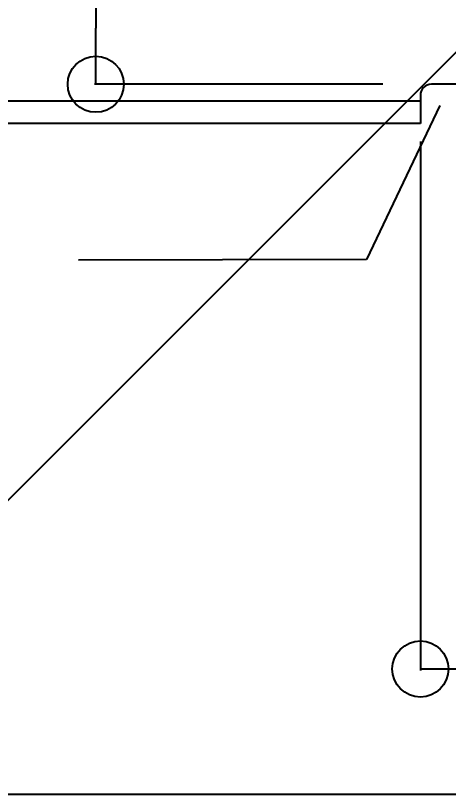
# Model space of a CAD drawing. Extents: x -668440 to 1010955, y -1678500 to 210463.
# Drawn here: x -543456 to -539598, y -1049743 to -1042801 of the extents above; entities that cross this region are included whole.
import ezdxf

# ---------------------------------------------------------------- set-up
doc = ezdxf.new("R2010")
doc.units = 0
doc.header["$MEASUREMENT"] = 0
doc.layers.get('0').update_dxf_attribs({"color": 3, "linetype": 'CONTINUOUS'})
doc.layers.get('Defpoints').update_dxf_attribs({"color": 251, "linetype": 'CONTINUOUS'})
doc.layers.add('00_ADDL', color=253, linetype='CONTINUOUS', plot=False)
doc.layers.add('_1-3_L-CS', color=1, linetype='CONTINUOUS')
doc.layers.add('_5-6_GS-M', color=6, linetype='CONTINUOUS')
doc.styles.add('DRACAD', font='txt', dxfattribs={"width": 0.85, "bigfont": 'extfont2'})
doc.styles.get("Standard").update_dxf_attribs({"font": 'Osaka.ttc'})
doc.dimstyles.new('ISO-25', dxfattribs={"dimtxt": 2.5, "dimasz": 2.5, "dimexe": 1.25, "dimexo": 0.625, "dimtad": 1, "dimdec": 4, "dimdsep": 46, "dimtxsty": 'Standard', "dimcen": 2.5, "dimadec": 0, "dimazin": 0, "dimtfac": 1, "dimtdec": 4, "dimtmove": 0, "dimatfit": 3, "dimfxl": 1, "dimtolj": 1, "dimtzin": 0, "dimarcsym": 0})

# ---------------------------------------------------------------- blocks, each defined once
blk = doc.blocks.new('_ORIGIN')
at = {"color": 0, "linetype": 'ByBlock', "lineweight": -2}
blk.add_line((0, 0), (-1, 0), dxfattribs=at)
blk.add_circle((0, 0), 0.5, dxfattribs=at)
blk = doc.blocks.new('*D10627')
at = {"layer": '_5-6_GS-M', "color": 0, "lineweight": -2}
for p, q in [((-221256.95, -408699.08), (-221345.2, -408699.08)), ((-221343.95, -408749.08), (-221343.95, -408916.08)), ((-221088.13, -408966.08), (-221345.2, -408966.08))]:
    blk.add_line(p, q, dxfattribs=at)
at = {"layer": 'Defpoints', "color": 0}
for p in [(-221206.95, -408699.08), (-221343.95, -408966.08), (-221038.13, -408966.08)]:
    blk.add_point(p, dxfattribs=at)
at = {"layer": '_5-6_GS-M', "color": 0, "linetype": 'ByBlock', "lineweight": -2, "xscale": 50, "yscale": 50, "zscale": 50}
for p, rotation in [((-221343.95, -408699.08), 90), ((-221343.95, -408966.08), 270)]:
    blk.add_blockref('_ORIGIN', p, dxfattribs=dict(at, rotation=rotation))
at = {"layer": '_5-6_GS-M', "color": 0, "insert": (-221388.95, -408826.08), "char_height": 50, "attachment_point": 5, "rotation": 90, "style": 'DRACAD'}
blk.add_mtext('\\A1;267', dxfattribs=at)
blk = doc.blocks.new('*D10628')
at = {"layer": '_5-6_GS-M', "color": 0, "lineweight": -2}
for p, q in [((-221054.66, -409017.08), (-221054.66, -409488.52)), ((-220784.62, -409085.08), (-220784.62, -409488.52)), ((-220834.62, -409487.27), (-221004.66, -409487.27))]:
    blk.add_line(p, q, dxfattribs=at)
at = {"layer": 'Defpoints', "color": 0}
for p in [(-221054.66, -408967.08), (-220784.62, -409035.08), (-221054.66, -409487.27)]:
    blk.add_point(p, dxfattribs=at)
at = {"layer": '_5-6_GS-M', "color": 0, "linetype": 'ByBlock', "lineweight": -2, "xscale": 50, "yscale": 50, "zscale": 50, "rotation": 180}
blk.add_blockref('_ORIGIN', (-221054.66, -409487.27), dxfattribs=at)
at = {"layer": '_5-6_GS-M', "color": 0, "linetype": 'ByBlock', "lineweight": -2, "xscale": 50, "yscale": 50, "zscale": 50}
blk.add_blockref('_ORIGIN', (-220784.62, -409487.27), dxfattribs=at)
at = {"layer": '_5-6_GS-M', "color": 0, "insert": (-220919.64, -409442.27), "char_height": 50, "attachment_point": 5, "style": 'DRACAD'}
blk.add_mtext('\\A1;270', dxfattribs=at)
blk = doc.blocks.new('剛接合部C1Y')
at = {"layer": '00_ADDL'}
blk.add_line((-219884.62063, -407799.07507), (-221684.62063, -409599.07507), dxfattribs=at)
blk.add_lwpolyline([(-221684.62063, -409599.07507), (-221684.62063, -407799.07507), (-219884.62063, -407799.07507), (-219884.62063, -409599.07507)], close=True, dxfattribs=at)
at = {"layer": '_1-3_L-CS'}
for p, q in [((-221037.29166, -408985.09354), (-221102.73804, -409122.31166)), ((-221102.73804, -409122.31166), (-221359.20429, -409122.79793))]:
    blk.add_line(p, q, dxfattribs=at)
at = {"layer": '_5-6_GS-M'}
for p, q in [((-220955.62063, -408966.07507), (-221044.66202, -408966.07507)), ((-221054.66202, -408976.07507), (-221054.66202, -409001.07507)), ((-221054.66202, -408981.07507), (-221684.62063, -408981.07507)), ((-221054.66202, -409001.07507), (-221684.62063, -409001.07507))]:
    blk.add_line(p, q, dxfattribs=at)
blk.add_arc((-221044.66202, -408976.07507), 10, 90, 180, dxfattribs=at)
dim = blk.add_linear_dim(base=(-221343.95396, -408966.07507), p1=(-221206.95396, -408699.07507), p2=(-221038.12842, -408966.07507), angle=90, dimstyle='ISO-25', override={"dimtxt": 50, "dimasz": 50, "dimexo": 50, "dimgap": 20, "dimdec": 0, "dimtxsty": 'DRACAD', "dimblk1": 'ORIGIN', "dimblk2": 'ORIGIN', "dimsah": 1}, dxfattribs=at)
dim.commit()
dim.dimension.update_dxf_attribs({"geometry": '*D10627', "text_midpoint": (-221343.95396, -408826.07507), "dimtype": 160})
dim = blk.add_linear_dim(base=(-221054.66202, -409487.26835), p1=(-220784.62063, -409035.07507), p2=(-221054.66202, -408967.07507), dimstyle='ISO-25', override={"dimtxt": 50, "dimasz": 50, "dimexo": 50, "dimgap": 20, "dimdec": 0, "dimtxsty": 'DRACAD', "dimblk1": 'ORIGIN', "dimblk2": 'ORIGIN', "dimsah": 1}, dxfattribs=at)
dim.commit()
dim.dimension.update_dxf_attribs({"geometry": '*D10628', "text_midpoint": (-220919.64133, -409487.26835), "dimtype": 160})

msp = doc.modelspace()

# ---------------------------------------------------------------- block references
at = {"xscale": 10, "yscale": 10, "zscale": 10}
msp.add_blockref('剛接合部C1Y', (1670698.6842, 3046247.35843, 5600), dxfattribs=at)

doc.saveas('drawing.dxf')
